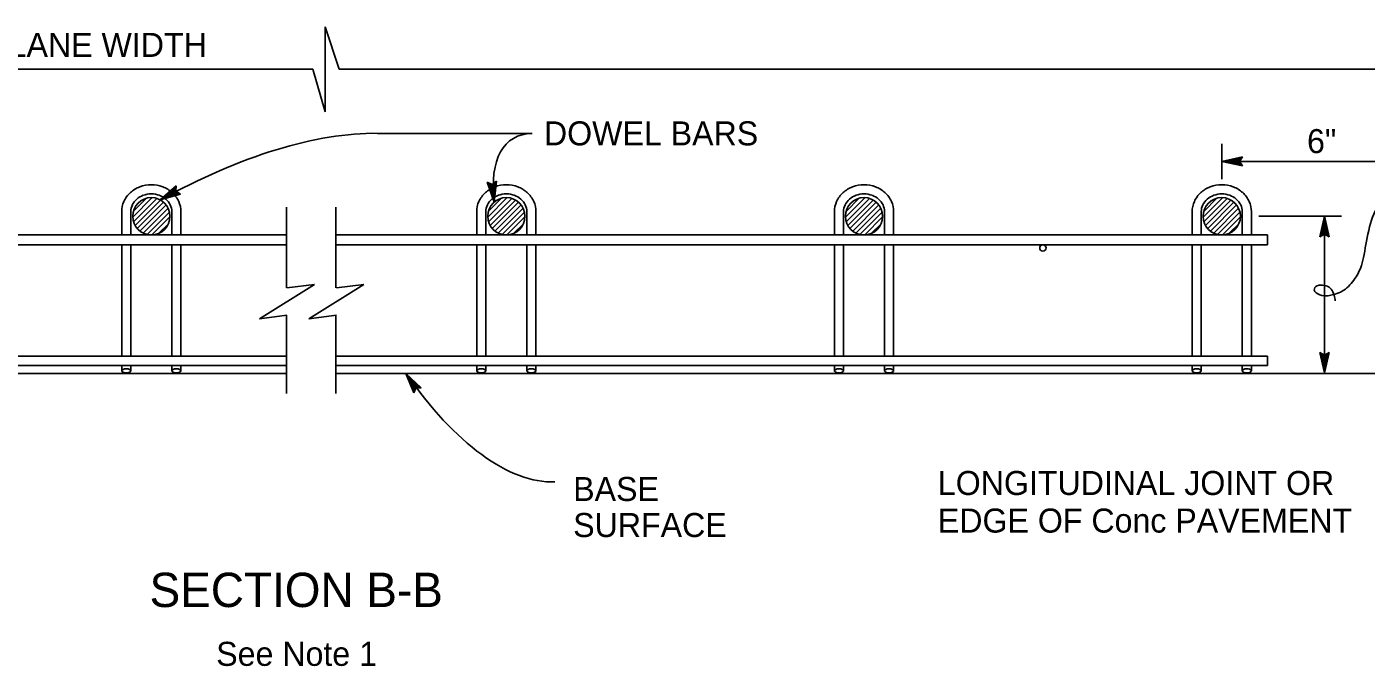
# Model space of a CAD drawing. Extents: x -893 to 867, y -474 to 712.
# Drawn here: x -562 to -171.8, y -191.4 to -5.2 of the extents above; entities that cross this region are included whole.
import ezdxf

# ---------------------------------------------------------------- set-up
doc = ezdxf.new("R2010")
doc.units = 0
for name, color, linetype in [('rd_PAVEMENT', 7, 'Continuous'), ('rd_PAVEMENT-anno', 7, 'Continuous'), ('STR_Misc Steel A', 7, 'Continuous'), ('STR_Misc Steel B', 7, 'Continuous'), ('STR_Misc Steel C', 7, 'Continuous'), ('STR_Misc Steel D', 7, 'Continuous'), ('STR_Misc Steel E', 7, 'Continuous')]:
    doc.layers.add(name, color=color, linetype=linetype)

msp = doc.modelspace()

# ---------------------------------------------------------------- linework, layer by layer
at = {"layer": 'rd_PAVEMENT'}
for p, q in [((-486.35, -57.73), (-486.35, -81.26)), ((-471.96, -57.73), (-471.96, -81.26)), ((-478.21, -80.24), (-494.21, -90.24)), ((-486.21, -81.24), (-478.21, -80.24)), ((-463.82, -80.24), (-479.82, -90.24)), ((-471.82, -81.24), (-463.82, -80.24)), ((-494.21, -90.24), (-486.21, -89.24)), ((-486.34, -89.25), (-486.34, -111.99)), ((-479.82, -90.24), (-471.82, -89.24)), ((-471.95, -89.25), (-471.95, -111.99)), ((-799.85, -106.17), (-486.35, -106.17)), ((-471.96, -106.17), (-147.99, -106.17))]:
    msp.add_line(p, q, dxfattribs=at)
at = {"layer": 'rd_PAVEMENT-anno'}
for p, q in [((-475.06, -5.24), (-471.04, -17.62)), ((-475.06, -5.24), (-475.06, -29.96)), ((-786.25, -17.62), (-478.63, -17.62)), ((-475.06, -29.96), (-478.63, -17.62)), ((-471.04, -17.62), (-161.48, -17.62)), ((-414.78, -36.27), (-459.84, -36.27)), ((-213.89, -49.65), (-213.89, -39.34)), ((-213.89, -44.42), (-207.89, -43.09)), ((-161.48, -44.42), (-213.89, -44.42)), ((-207.89, -45.76), (-213.89, -44.42)), ((-213.89, -44.42), (-213.89, -44.42)), ((-208.1, -45.41), (-212.51, -44.42)), ((-212.5, -44.42), (-208.12, -43.45)), ((-211.12, -44.42), (-208.3, -43.8)), ((-208.34, -45.05), (-211.12, -44.42)), ((-209.74, -44.42), (-208.53, -44.16)), ((-208.51, -44.7), (-209.74, -44.42)), ((-207.89, -43.09), (-208.69, -44.42)), ((-208.69, -44.42), (-207.89, -45.76)), ((-207.89, -43.09), (-207.89, -43.09)), ((-207.89, -45.76), (-207.89, -45.76)), ((-425.89, -56.34), (-427.85, -50.52)), ((-427.85, -50.52), (-427.85, -50.52)), ((-427.85, -50.52), (-426.45, -51.17)), ((-426.05, -54.96), (-427.47, -50.71)), ((-426.45, -51.17), (-425.2, -50.23)), ((-425.53, -50.49), (-426.04, -54.97)), ((-425.2, -50.23), (-425.89, -56.34)), ((-425.2, -50.23), (-425.2, -50.23)), ((-523.11, -55.65), (-518.5, -51.59)), ((-517.21, -53.93), (-523.11, -55.65)), ((-517.57, -53.73), (-521.91, -54.99)), ((-521.9, -54.98), (-518.53, -52.02)), ((-520.69, -54.32), (-518.52, -52.41)), ((-517.95, -53.52), (-520.69, -54.32)), ((-519.48, -53.66), (-518.55, -52.84)), ((-518.27, -53.31), (-519.48, -53.66)), ((-518.5, -51.59), (-518.56, -53.15)), ((-518.56, -53.15), (-517.21, -53.93)), ((-518.5, -51.59), (-518.5, -51.59)), ((-517.21, -53.93), (-517.21, -53.93)), ((-426.19, -53.59), (-427.11, -50.85)), ((-426.33, -52.22), (-426.73, -51.05)), ((-426.19, -50.97), (-426.33, -52.22)), ((-425.86, -50.76), (-426.19, -53.59)), ((-523.11, -55.65), (-523.11, -55.65)), ((-425.89, -56.34), (-425.89, -56.34)), ((-203.06, -60.41), (-179.04, -60.41)), ((-185.27, -66.41), (-183.93, -60.41)), ((-184.91, -66.19), (-183.93, -61.79)), ((-183.93, -106.04), (-183.93, -60.41)), ((-183.93, -60.41), (-183.93, -60.41)), ((-183.93, -60.41), (-182.6, -66.41)), ((-183.93, -61.8), (-182.96, -66.17)), ((-183.93, -65.61), (-185.27, -66.41)), ((-184.55, -65.96), (-183.93, -63.17)), ((-184.21, -65.78), (-183.93, -64.55)), ((-183.93, -63.17), (-183.31, -66)), ((-183.93, -64.55), (-183.66, -65.76)), ((-182.6, -66.41), (-183.93, -65.61)), ((-185.27, -66.41), (-185.27, -66.41)), ((-182.6, -66.41), (-182.6, -66.41)), ((-183.93, -100.84), (-185.27, -100.04)), ((-185.27, -100.04), (-185.27, -100.04)), ((-185.27, -100.04), (-183.93, -106.04)), ((-184.91, -100.26), (-183.93, -104.66)), ((-184.55, -100.49), (-183.93, -103.28)), ((-184.21, -100.66), (-183.93, -101.89)), ((-183.93, -106.04), (-182.6, -100.04)), ((-182.6, -100.04), (-183.93, -100.84)), ((-183.93, -104.65), (-182.96, -100.27)), ((-183.93, -103.28), (-183.31, -100.45)), ((-183.93, -101.89), (-183.66, -100.69)), ((-182.6, -100.04), (-182.6, -100.04)), ((-449.29, -111.87), (-451.6, -106.17)), ((-451.6, -106.17), (-451.6, -106.17)), ((-451.6, -106.17), (-447.09, -110.35)), ((-449.12, -111.49), (-450.81, -107.31)), ((-450.81, -107.32), (-447.52, -110.36)), ((-448.96, -111.09), (-450.03, -108.45)), ((-450.03, -108.45), (-447.91, -110.41)), ((-183.93, -106.04), (-183.93, -106.04)), ((-448.64, -110.45), (-449.29, -111.87)), ((-449.29, -111.87), (-449.29, -111.87)), ((-448.77, -110.75), (-449.24, -109.58)), ((-449.24, -109.58), (-448.34, -110.43)), ((-447.09, -110.35), (-448.64, -110.45)), ((-447.09, -110.35), (-447.09, -110.35))]:
    msp.add_line(p, q, dxfattribs=at)
for centre, major_axis, ratio, start_param, end_param in [((-523.09, -118.56), (-90.93, -71.1), 0.455983, 3.655519, 4.37018), ((-385.08, -91.28), (35.61, -53.28), 0.383706, 2.900589, 3.773239), ((-433.21, -58.02), (-31.06, 78.44), 0.461443, 2.03714, 2.984724)]:
    msp.add_ellipse(centre, major_axis=major_axis, ratio=ratio, start_param=start_param, end_param=end_param, dxfattribs=at)
msp.add_open_spline([(-163.77, -54.89), (-166.66, -55.6), (-169.59, -58.17), (-171.65, -66.71), (-172.83, -74.7), (-174.9, -78.54), (-178.15, -82.39), (-182.54, -83.61), (-184.56, -83.74), (-187.32, -82.39), (-186.7, -80.6), (-184.68, -80.32), (-181.71, -80.98), (-180.82, -84.16), (-180.82, -85.05)], degree=3, dxfattribs=at)
at = {"layer": 'STR_Misc Steel A'}
for p, q in [((-531.14, -60.7), (-525.43, -54.99)), ((-530.96, -58.98), (-527.15, -55.17)), ((-530.91, -62), (-524.13, -55.22)), ((-530.45, -63.08), (-523.05, -55.68)), ((-529.82, -63.98), (-522.16, -56.32)), ((-529.02, -64.72), (-521.41, -57.11)), ((-528.07, -65.3), (-520.83, -58.06)), ((-427.73, -60.7), (-422.02, -54.99)), ((-427.55, -58.98), (-423.73, -55.17)), ((-427.5, -62), (-420.71, -55.22)), ((-427.04, -63.08), (-419.64, -55.68)), ((-426.4, -63.98), (-418.74, -56.32)), ((-425.61, -64.72), (-418, -57.11)), ((-424.65, -65.3), (-417.41, -58.06)), ((-323.52, -60.7), (-317.81, -54.99)), ((-323.34, -58.98), (-319.53, -55.17)), ((-323.29, -62), (-316.5, -55.22)), ((-322.83, -63.08), (-315.43, -55.68)), ((-322.19, -63.98), (-314.53, -56.32)), ((-321.4, -64.72), (-313.79, -57.11)), ((-320.45, -65.3), (-313.21, -58.06)), ((-219.31, -60.7), (-213.6, -54.99)), ((-219.13, -58.98), (-215.32, -55.17)), ((-219.08, -62), (-212.3, -55.22)), ((-218.62, -63.08), (-211.22, -55.68)), ((-217.98, -63.98), (-210.32, -56.32)), ((-217.19, -64.72), (-209.58, -57.11)), ((-216.24, -65.3), (-209, -58.06)), ((-526.93, -65.7), (-520.43, -59.2)), ((-525.53, -65.83), (-520.3, -60.6)), ((-423.52, -65.7), (-417.02, -59.2)), ((-422.11, -65.83), (-416.89, -60.6)), ((-319.31, -65.7), (-312.81, -59.2)), ((-317.91, -65.83), (-312.68, -60.6)), ((-215.1, -65.7), (-208.6, -59.2)), ((-213.7, -65.83), (-208.47, -60.6)), ((-523.54, -65.38), (-520.76, -62.59)), ((-420.12, -65.38), (-417.34, -62.59)), ((-315.92, -65.38), (-313.13, -62.59)), ((-211.71, -65.38), (-208.92, -62.59))]:
    msp.add_line(p, q, dxfattribs=at)
for centre in [(-525.72, -60.41), (-422.3, -60.41), (-318.1, -60.41), (-213.89, -60.41)]:
    msp.add_circle(centre, 5.43, dxfattribs=at)
at = {"layer": 'STR_Misc Steel B'}
for p, q in [((-747.17, -65.84), (-486.35, -65.84)), ((-471.96, -65.84), (-200.56, -65.84)), ((-200.56, -68.71), (-200.56, -65.84)), ((-747.17, -68.71), (-486.35, -68.71)), ((-471.96, -68.71), (-200.56, -68.71))]:
    msp.add_line(p, q, dxfattribs=at)
at = {"layer": 'STR_Misc Steel C'}
for p, q in [((-747.17, -101.17), (-486.35, -101.17)), ((-471.96, -101.17), (-200.56, -101.17)), ((-200.56, -103.83), (-200.56, -101.17)), ((-747.17, -103.83), (-486.35, -103.83)), ((-471.96, -103.83), (-200.56, -103.83))]:
    msp.add_line(p, q, dxfattribs=at)
at = {"layer": 'STR_Misc Steel D'}
msp.add_circle((-265.99, -69.64), 0.928, dxfattribs=at)
at = {"layer": 'STR_Misc Steel E'}
for p, q in [((-534.35, -59.06), (-534.35, -65.84)), ((-531.69, -59.06), (-531.69, -65.84)), ((-519.75, -59.06), (-519.75, -65.84)), ((-517.1, -59.06), (-517.1, -65.84)), ((-430.93, -59.06), (-430.93, -65.84)), ((-428.27, -59.06), (-428.27, -65.84)), ((-416.33, -59.06), (-416.33, -65.84)), ((-413.68, -59.06), (-413.68, -65.84)), ((-326.72, -59.06), (-326.72, -65.84)), ((-324.06, -59.06), (-324.06, -65.84)), ((-312.12, -59.06), (-312.12, -65.84)), ((-309.47, -59.06), (-309.47, -65.84)), ((-222.51, -59.06), (-222.51, -65.84)), ((-219.86, -59.06), (-219.86, -65.84)), ((-207.92, -59.06), (-207.92, -65.84)), ((-205.26, -59.06), (-205.26, -65.84)), ((-534.35, -68.71), (-534.35, -101.17)), ((-531.69, -68.71), (-531.69, -101.17)), ((-519.75, -68.71), (-519.75, -101.17)), ((-517.1, -68.71), (-517.1, -101.17)), ((-430.93, -68.71), (-430.93, -101.17)), ((-428.27, -68.71), (-428.27, -101.17)), ((-416.33, -68.71), (-416.33, -101.17)), ((-413.68, -68.71), (-413.68, -101.17)), ((-326.72, -68.71), (-326.72, -101.17)), ((-324.06, -68.71), (-324.06, -101.17)), ((-312.12, -68.71), (-312.12, -101.17)), ((-309.47, -68.71), (-309.47, -101.17)), ((-222.51, -68.71), (-222.51, -101.17)), ((-219.86, -68.71), (-219.86, -101.17)), ((-207.92, -68.71), (-207.92, -101.17)), ((-205.26, -68.71), (-205.26, -101.17)), ((-534.35, -103.83), (-534.35, -105.43)), ((-531.69, -103.83), (-531.69, -105.43)), ((-519.75, -103.83), (-519.75, -105.43)), ((-517.1, -103.83), (-517.1, -105.43)), ((-430.93, -103.83), (-430.93, -105.43)), ((-428.27, -103.83), (-428.27, -105.43)), ((-416.33, -103.83), (-416.33, -105.43)), ((-413.68, -103.83), (-413.68, -105.43)), ((-326.72, -103.83), (-326.72, -105.43)), ((-324.06, -103.83), (-324.06, -105.43)), ((-312.12, -103.83), (-312.12, -105.43)), ((-309.47, -103.83), (-309.47, -105.43)), ((-222.51, -103.83), (-222.51, -105.43)), ((-219.86, -103.83), (-219.86, -105.43)), ((-207.92, -103.83), (-207.92, -105.43)), ((-205.26, -103.83), (-205.26, -105.43))]:
    msp.add_line(p, q, dxfattribs=at)
for centre, radius, start, end in [((-526.51, -59.4), 7.92, 132.1798, 155.433), ((-526.03, -59.92), 8.63, 110.5721, 132.1798), ((-526.03, -59.94), 5.99, 109.6978, 130.8371), ((-525.72, -60.75), 9.5, 90, 110.5721), ((-525.72, -60.79), 6.89, 90, 109.6978), ((-525.72, -60.75), 9.5, 69.4279, 90), ((-525.72, -60.79), 6.89, 70.3022, 90), ((-525.42, -59.94), 5.99, 49.1629, 70.3022), ((-525.41, -59.92), 8.63, 47.8202, 69.4279), ((-524.94, -59.4), 7.92, 24.567, 47.8202), ((-423.09, -59.4), 7.92, 132.1798, 155.433), ((-422.61, -59.92), 8.63, 110.5721, 132.1798), ((-422.61, -59.94), 5.99, 109.6978, 130.8371), ((-422.3, -60.75), 9.5, 90, 110.5721), ((-422.3, -60.79), 6.89, 90, 109.6978), ((-422.3, -60.75), 9.5, 69.4279, 90), ((-422.3, -60.79), 6.89, 70.3022, 90), ((-422, -59.94), 5.99, 49.1629, 70.3022), ((-421.99, -59.92), 8.63, 47.8202, 69.4279), ((-421.52, -59.4), 7.92, 24.567, 47.8202), ((-318.88, -59.4), 7.92, 132.1798, 155.433), ((-318.4, -59.92), 8.63, 110.5721, 132.1798), ((-318.4, -59.94), 5.99, 109.6978, 130.8371), ((-318.1, -60.75), 9.5, 90, 110.5721), ((-318.1, -60.79), 6.89, 90, 109.6978), ((-318.1, -60.75), 9.5, 69.4279, 90), ((-318.1, -60.79), 6.89, 70.3022, 90), ((-317.79, -59.94), 5.99, 49.1629, 70.3022), ((-317.79, -59.92), 8.63, 47.8202, 69.4279), ((-317.31, -59.4), 7.92, 24.567, 47.8202), ((-214.67, -59.4), 7.92, 132.1798, 155.433), ((-214.2, -59.92), 8.63, 110.5721, 132.1798), ((-214.19, -59.94), 5.99, 109.6978, 130.8371), ((-213.89, -60.75), 9.5, 90, 110.5721), ((-213.89, -60.79), 6.89, 90, 109.6978), ((-213.89, -60.75), 9.5, 69.4279, 90), ((-213.89, -60.79), 6.89, 70.3022, 90), ((-213.58, -59.94), 5.99, 49.1629, 70.3022), ((-213.58, -59.92), 8.63, 47.8202, 69.4279), ((-213.1, -59.4), 7.92, 24.567, 47.8202), ((-527.25, -59.06), 7.1, 155.433, 180), ((-527.21, -59.06), 4.48, 154.3942, 180), ((-526.49, -59.41), 5.28, 130.8371, 154.3942), ((-524.95, -59.41), 5.28, 25.6058, 49.1629), ((-524.23, -59.06), 4.48, 0, 25.6058), ((-524.2, -59.06), 7.1, 0, 24.567), ((-423.83, -59.06), 7.1, 155.433, 180), ((-423.79, -59.06), 4.48, 154.3942, 180), ((-423.07, -59.41), 5.28, 130.8371, 154.3942), ((-421.53, -59.41), 5.28, 25.6058, 49.1629), ((-420.81, -59.06), 4.48, 0, 25.6058), ((-420.78, -59.06), 7.1, 0, 24.567), ((-319.62, -59.06), 7.1, 155.433, 180), ((-319.59, -59.06), 4.48, 154.3942, 180), ((-318.86, -59.41), 5.28, 130.8371, 154.3942), ((-317.33, -59.41), 5.28, 25.6058, 49.1629), ((-316.61, -59.06), 4.48, 0, 25.6058), ((-316.57, -59.06), 7.1, 0, 24.567), ((-215.41, -59.06), 7.1, 155.433, 180), ((-215.38, -59.06), 4.48, 154.3942, 180), ((-214.66, -59.41), 5.28, 130.8371, 154.3942), ((-213.12, -59.41), 5.28, 25.6058, 49.1629), ((-212.4, -59.06), 4.48, 0, 25.6058), ((-212.36, -59.06), 7.1, 0, 24.567), ((-534.05, -105.43), 0.301, 137.8672, 180), ((-533.56, -105.87), 0.957, 114.6026, 137.8672), ((-533.24, -106.58), 1.74, 100.7394, 114.6026), ((-533.02, -107.72), 2.89, 90, 100.7394), ((-533.02, -107.72), 2.89, 79.2606, 90), ((-532.81, -106.58), 1.74, 65.3974, 79.2606), ((-532.48, -105.87), 0.957, 42.1328, 65.3974), ((-532, -105.43), 0.301, 0, 42.1328), ((-519.45, -105.43), 0.301, 137.8672, 180), ((-518.97, -105.87), 0.957, 114.6026, 137.8672), ((-518.64, -106.58), 1.74, 100.7394, 114.6026), ((-518.42, -107.72), 2.89, 90, 100.7394), ((-518.42, -107.72), 2.89, 79.2606, 90), ((-518.21, -106.58), 1.74, 65.3974, 79.2606), ((-517.88, -105.87), 0.957, 42.1328, 65.3974), ((-517.4, -105.43), 0.301, 0, 42.1328), ((-430.63, -105.43), 0.301, 137.8672, 180), ((-430.14, -105.87), 0.957, 114.6026, 137.8672), ((-429.82, -106.58), 1.74, 100.7394, 114.6026), ((-429.6, -107.72), 2.89, 90, 100.7394), ((-429.6, -107.72), 2.89, 79.2606, 90), ((-429.39, -106.58), 1.74, 65.3974, 79.2606), ((-429.06, -105.87), 0.957, 42.1328, 65.3974), ((-428.57, -105.43), 0.301, 0, 42.1328), ((-416.03, -105.43), 0.301, 137.8672, 180), ((-415.55, -105.87), 0.957, 114.6026, 137.8672), ((-415.22, -106.58), 1.74, 100.7394, 114.6026), ((-415, -107.72), 2.89, 90, 100.7394), ((-415, -107.72), 2.89, 79.2606, 90), ((-414.79, -106.58), 1.74, 65.3974, 79.2606), ((-414.46, -105.87), 0.957, 42.1328, 65.3974), ((-413.98, -105.43), 0.301, 0, 42.1328), ((-326.42, -105.43), 0.301, 137.8672, 180), ((-325.94, -105.87), 0.957, 114.6026, 137.8672), ((-325.61, -106.58), 1.74, 100.7394, 114.6026), ((-325.39, -107.72), 2.89, 90, 100.7394), ((-325.39, -107.72), 2.89, 79.2606, 90), ((-325.18, -106.58), 1.74, 65.3974, 79.2606), ((-324.85, -105.87), 0.957, 42.1328, 65.3974), ((-324.37, -105.43), 0.301, 0, 42.1328), ((-311.82, -105.43), 0.301, 137.8672, 180), ((-311.34, -105.87), 0.957, 114.6026, 137.8672), ((-311.01, -106.58), 1.74, 100.7394, 114.6026), ((-310.8, -107.72), 2.89, 90, 100.7394), ((-310.8, -107.72), 2.89, 79.2606, 90), ((-310.58, -106.58), 1.74, 65.3974, 79.2606), ((-310.26, -105.87), 0.957, 42.1328, 65.3974), ((-309.77, -105.43), 0.301, 0, 42.1328), ((-222.21, -105.43), 0.301, 137.8672, 180), ((-221.73, -105.87), 0.957, 114.6026, 137.8672), ((-221.4, -106.58), 1.74, 100.7394, 114.6026), ((-221.19, -107.72), 2.89, 90, 100.7394), ((-221.19, -107.72), 2.89, 79.2606, 90), ((-220.97, -106.58), 1.74, 65.3974, 79.2606), ((-220.65, -105.87), 0.957, 42.1328, 65.3974), ((-220.16, -105.43), 0.301, 0, 42.1328), ((-207.62, -105.43), 0.301, 137.8672, 180), ((-207.13, -105.87), 0.957, 114.6026, 137.8672), ((-206.8, -106.58), 1.74, 100.7394, 114.6026), ((-206.59, -107.72), 2.89, 90, 100.7394), ((-206.59, -107.72), 2.89, 79.2606, 90), ((-206.37, -106.58), 1.74, 65.3974, 79.2606), ((-206.05, -105.87), 0.957, 42.1328, 65.3974), ((-205.56, -105.43), 0.301, 0, 42.1328), ((-534.05, -105.43), 0.301, 180, 222.1328), ((-533.56, -104.99), 0.957, 222.1328, 245.3974), ((-533.24, -104.28), 1.74, 245.3974, 259.2606), ((-533.02, -103.15), 2.89, 259.2606, 270), ((-533.02, -103.15), 2.89, 270, 280.7394), ((-532.81, -104.28), 1.74, 280.7394, 294.6026), ((-532.48, -104.99), 0.957, 294.6026, 317.8672), ((-532, -105.43), 0.301, 317.8672, 0), ((-519.45, -105.43), 0.301, 180, 222.1328), ((-518.97, -104.99), 0.957, 222.1328, 245.3974), ((-518.64, -104.28), 1.74, 245.3974, 259.2606), ((-518.42, -103.15), 2.89, 259.2606, 270), ((-518.42, -103.15), 2.89, 270, 280.7394), ((-518.21, -104.28), 1.74, 280.7394, 294.6026), ((-517.88, -104.99), 0.957, 294.6026, 317.8672), ((-517.4, -105.43), 0.301, 317.8672, 0), ((-430.63, -105.43), 0.301, 180, 222.1328), ((-430.14, -104.99), 0.957, 222.1328, 245.3974), ((-429.82, -104.28), 1.74, 245.3974, 259.2606), ((-429.6, -103.15), 2.89, 259.2606, 270), ((-429.6, -103.15), 2.89, 270, 280.7394), ((-429.39, -104.28), 1.74, 280.7394, 294.6026), ((-429.06, -104.99), 0.957, 294.6026, 317.8672), ((-428.57, -105.43), 0.301, 317.8672, 0), ((-416.03, -105.43), 0.301, 180, 222.1328), ((-415.55, -104.99), 0.957, 222.1328, 245.3974), ((-415.22, -104.28), 1.74, 245.3974, 259.2606), ((-415, -103.15), 2.89, 259.2606, 270), ((-415, -103.15), 2.89, 270, 280.7394), ((-414.79, -104.28), 1.74, 280.7394, 294.6026), ((-414.46, -104.99), 0.957, 294.6026, 317.8672), ((-413.98, -105.43), 0.301, 317.8672, 0), ((-326.42, -105.43), 0.301, 180, 222.1328), ((-325.94, -104.99), 0.957, 222.1328, 245.3974), ((-325.61, -104.28), 1.74, 245.3974, 259.2606), ((-325.39, -103.15), 2.89, 259.2606, 270), ((-325.39, -103.15), 2.89, 270, 280.7394), ((-325.18, -104.28), 1.74, 280.7394, 294.6026), ((-324.85, -104.99), 0.957, 294.6026, 317.8672), ((-324.37, -105.43), 0.301, 317.8672, 0), ((-311.82, -105.43), 0.301, 180, 222.1328), ((-311.34, -104.99), 0.957, 222.1328, 245.3974), ((-311.01, -104.28), 1.74, 245.3974, 259.2606), ((-310.8, -103.15), 2.89, 259.2606, 270), ((-310.8, -103.15), 2.89, 270, 280.7394), ((-310.58, -104.28), 1.74, 280.7394, 294.6026), ((-310.26, -104.99), 0.957, 294.6026, 317.8672), ((-309.77, -105.43), 0.301, 317.8672, 0), ((-222.21, -105.43), 0.301, 180, 222.1328), ((-221.73, -104.99), 0.957, 222.1328, 245.3974), ((-221.4, -104.28), 1.74, 245.3974, 259.2606), ((-221.19, -103.15), 2.89, 259.2606, 270), ((-221.19, -103.15), 2.89, 270, 280.7394), ((-220.97, -104.28), 1.74, 280.7394, 294.6026), ((-220.65, -104.99), 0.957, 294.6026, 317.8672), ((-220.16, -105.43), 0.301, 317.8672, 0), ((-207.62, -105.43), 0.301, 180, 222.1328), ((-207.13, -104.99), 0.957, 222.1328, 245.3974), ((-206.8, -104.28), 1.74, 245.3974, 259.2606), ((-206.59, -103.15), 2.89, 259.2606, 270), ((-206.59, -103.15), 2.89, 270, 280.7394), ((-206.37, -104.28), 1.74, 280.7394, 294.6026), ((-206.05, -104.99), 0.957, 294.6026, 317.8672), ((-205.56, -105.43), 0.301, 317.8672, 0)]:
    msp.add_arc(centre, radius, start, end, dxfattribs=at)

# ---------------------------------------------------------------- texts
at = {"layer": 'rd_PAVEMENT-anno'}
for s, height, p in [('PAVEMENT LANE WIDTH', 7, (-621.37, -14)), ('DOWEL BARS', 7, (-411.34, -39.77)), ('6"', 7, (-189.04, -42.02)), ('BASE', 7, (-402.82, -143.33)), ('LONGITUDINAL JOINT OR', 7, (-296.59, -141.59)), ('SURFACE', 7, (-402.82, -153.83)), ('EDGE OF Conc PAVEMENT', 7, (-296.59, -152.53)), ('SECTION B-B', 10, (-526.23, -174.21)), ('See Note 1', 7, (-506.81, -191.34))]:
    msp.add_text(s, height=height, dxfattribs=at).set_placement(p)

doc.saveas('drawing.dxf')
